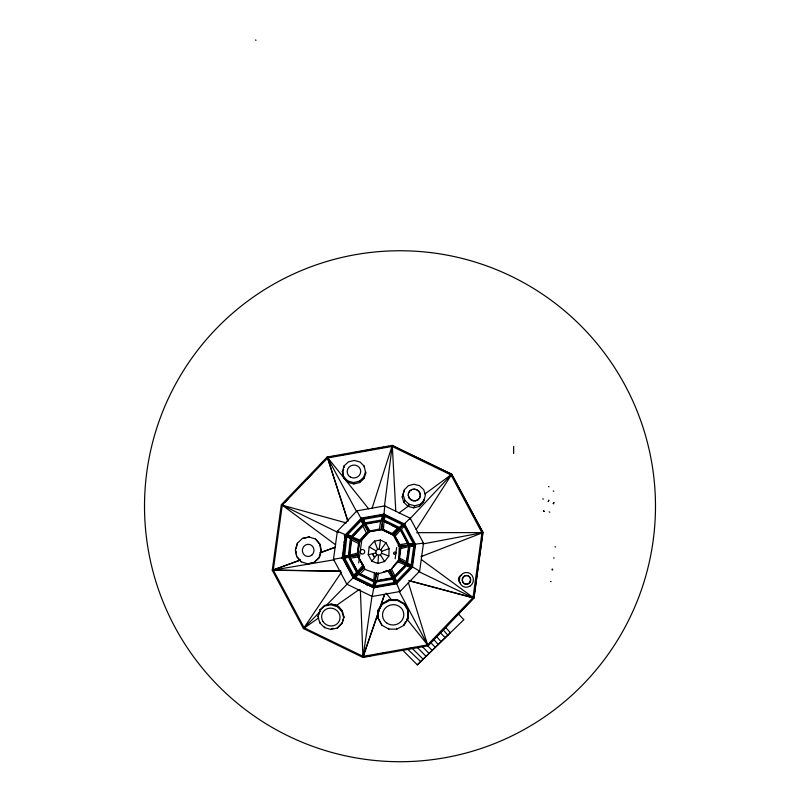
<?xml version="1.0" encoding="UTF-8"?>
<svg xmlns="http://www.w3.org/2000/svg" width="800" height="800" viewBox="0 0 800 800"><rect width="100%" height="100%" fill="white"/><g stroke="black" fill="none" stroke-linecap="round" stroke-linejoin="round"><path stroke-width="1.2" d="M377.91 617.76L378.08 610.08L382.26 603.45L389.32 599.64L397.37 599.68L404.25 603.55L408.11 610.21L408.08 618.71L403.9 625.34L396.85 629.14L388.8 629.11L381.92 625.24L377.91 617.76L381.92 625.24M378.05 618.57L378.08 610.08M408.08 618.71L408.11 610.21M364.47 567.28L353.11 577.81L373.82 587.86L396.48 583.81L412.43 567.22L415.58 544.42L404.73 524.12L384.02 514.08L361.37 518.12L345.41 534.72L342.26 557.51L353.11 577.81L373.86 587.77L375.37 581.56L375.62 573.68M384.76 505.89L384.02 514.08L382.5 520.28L382.16 529.29L393.33 534.61L410.18 518.22L384.76 505.89L356.94 510.86L337.36 531.23L333.49 559.22L346.81 584.14L372.23 596.47L400.05 591.5L419.64 571.13L423.51 543.14L410.18 518.22M388.85 556.08L389.13 548.61L385.97 542.72L380.46 540.04L374.52 541.1L369.19 546.84L368.24 554.7L371.86 561.21L377.92 563.43L384.58 561.53L388.85 556.08L381.56 553.32L380.38 554.75L378.53 555.25L376.85 554.67L375.84 552.96L376.11 550.9L377.59 549.4L379.23 549.12L380.76 549.82L381.64 551.37L381.56 553.32M399.27 546.27L398.78 559.71L390.48 570.3L377.54 573.99L364.9 569.37L357.5 555.39L359.2 541.66L368.8 531.52L381.91 529.57L393.3 535.1L399.27 546.27L398.06 545.44L407.94 545.46M374.42 572.39L373.84 580.39L360.19 573.85L364.9 569.13M377.92 563.43L378.53 555.25M337.36 531.23L345.41 534.72L342.87 557.59L353.08 575.99L357.44 571.93L353.08 575.99M353.98 575.51L344.43 557.61L349.63 557.17L343.53 558.09L349.22 556.96L351.3 538.33L345.41 534.72L351.15 537.77L359.61 540.87L368.12 531.89L356.94 510.86M343.58 556.28L349.47 555.41L343.58 556.28L345.84 536.12L351.39 538.82L345.84 536.12M344.59 556.4L346.85 536.23M348.45 555.29L350.38 538.71M357.87 556.74L359.2 541.66L345.41 534.72M384.36 506.9L392.14 446.43L327.66 457.94L282.26 505.16L273.29 570.05L304.17 627.81L363.11 656.4L427.59 644.88L472.99 597.66L481.96 532.78L451.08 475.01L392.14 446.43M358.71 562.92L361.81 539.42M395.14 558.82L396.63 547.56M379.23 549.12L380.46 540.04M482.67 533.41L474.03 597.44L432.79 640.6M373.54 581.74L358.52 574.45L354.58 577.88L372.86 586.67L373.98 580.82L373.47 584.52M406 564.72L406.34 562.31M419.64 571.13L406.65 563.45L409.21 544.88L423.51 543.14M413.83 545.57L411.04 565.66L412.05 565.8L414.84 545.71L408.93 546.43L414.84 545.71M416.67 532.68L482.99 532.59L473.93 598.12L428.08 645.8L362.96 657.44L303.45 628.57L272.26 570.23L281.32 504.71L327.17 457.02L392.28 445.39L451.8 474.25L482.99 532.59L420.95 556.66M384.05 519.79L385.02 515.18L403.27 524.05L402.82 524.96L384.57 516.1M385.02 515.18L384.32 520.11L399.31 527.46L403.27 524.05M412.05 565.8L407.58 563.1L409.94 546.57M372.23 596.47L374.36 584.19M372.09 595.74L363.11 656.4L384.54 594.53L362.96 657.44L360.37 589.96M373.82 587.86L376.88 572.67M378.49 572.83L377.25 580.5L392.15 577.83L387.94 571L383.21 571.92M382.04 519.83L382.5 517.5M374.89 580.52L376.44 573M382.02 519.95L382.74 516.9M375.05 587.05L376.06 580.96L375.05 587.05L395.03 583.5L392.69 579.11L376.24 581.97M402.21 497.07L404.49 489.62L408.39 485.68L413.87 484.24L419.47 485.68L423.69 489.62L425.39 495L424.11 500.38L423.11 502.45L419.21 506.39L413.72 507.84L408.12 506.39L403.91 502.45L402.21 497.07L404.49 489.62M423.11 502.45L423.87 499.22M384.02 514.08L380.97 529.26L393.3 535.1M318.04 616.61L320.1 609.77L324.78 605.41L331.17 603.99L337.57 605.9L342.25 610.61L343.96 616.87L342.25 623L337.23 628.06L330.83 629.48L324.44 627.58L319.76 622.87L318.04 616.61L320.1 609.77M341.91 623.71L343.96 616.87M342.37 471.41L344.07 465.89L348.42 461.88L354.25 460.45L360 461.99L364.13 466.08L365.77 472.99L364.06 478.51L359.71 482.52L353.88 483.95L348.14 482.41L344.01 478.32L342.37 471.41L344.01 478.32M342.61 472.77L343.63 469.46M364.06 478.51L363.82 477.14L365.52 471.62L365.77 472.99M308.88 536.93L315.57 539.05L320.02 544.18L321.41 550.99L319.34 557.66L314.39 562.4L307.87 563.94L301.18 561.81L296.73 556.68L295.34 549.87L297.41 543.2L302.36 538.46L309.23 536.97L302.36 538.46M296.03 548.81L297.41 543.2M307.87 563.94L314.04 562.35L319 557.61L321.06 550.94L319.68 544.13L315.57 539.05M372.11 508.16L392.28 445.39L395.8 511.43M469.84 582.25A4.39 4.17 -82.1 0 1 462.8 582.2A4.39 4.17 -82.1 0 1 465.9 575.52A4.39 4.17 -82.1 0 1 470.32 581.21L470.08 581.73L470.5 581.24A4.39 4.17 -82.1 0 0 466.08 575.55A4.39 4.17 -82.1 0 0 462.98 582.23A4.39 4.17 -82.1 0 0 470.02 582.27L470.29 580.93M553.54 503.13L553.78 502.61M372.86 586.67L373.31 585.75L355.02 576.96L357.38 574.9M319.76 610.47L324.78 605.41M319.76 622.87L320.1 622.16M324.44 606.12L330.83 604.7L331.17 603.99M324.44 627.58L324.78 626.88M343.62 617.57L341.91 611.31L337.23 606.6L337.57 605.9M341.91 611.31L342.25 610.61M337.23 628.06L342.25 623M403.91 502.45L404.91 500.38L403.21 495M408.12 506.39L409.13 504.32L404.91 500.38M399.31 527.46L398.87 528.38L402.03 525.65M413.72 507.84L414.73 505.77L420.21 504.32L424.11 500.38M419.21 506.39L420.21 504.32M378.23 610.9L382.41 604.26L389.46 600.46L397.51 600.49L404.39 604.36L408.26 611.03M404.36 623.58L405.55 621.68M406.74 619.79L407.94 617.89M416.22 529.55L451.8 474.25L424.9 493.98M341.42 572.25L303.45 628.57L318.68 617.9M380.76 549.82L385.97 542.72M371.86 561.21L376.85 554.67M357.77 555.38L342.39 557.17L353.24 577.47L358.12 573.35L363.68 566.25L360.73 560.82M392.14 534.58L404.73 524.12L399.85 528.24L394.29 535.33L400.2 546.2L415.58 544.42L413.4 544.71M359.6 542.39L369.44 531.8L381.91 529.57M409.64 519.16L451.08 475.01M393.43 566.13L398.54 560.75L407.01 563.85L412.43 567.22L408.53 565.21M284.62 502.43L288.02 498.87M306.82 479.18L312 473.76M319.77 465.63L323.23 462.02M428.56 645.03L431.1 642.37M354.07 576.56L355.68 574.88M350.86 536.46L346.77 534.11L360.84 519.49L362.8 523.09M347.51 534.82L361.58 520.2M351.15 537.77L364.14 524.25M400.05 591.5L394.01 577.36L407.01 563.85M410.34 567.11L396.27 581.73L397 582.44L411.07 567.82L405.87 564.93L411.07 567.82M403.5 525.15L405.17 523.42M406.6 565.64L394.97 577.62L397 582.44M304.17 627.81L320.64 611.09M326.7 604.93L347.5 583.81M346.81 584.14L356.54 574.38M402.93 650.4L417.34 664.85L463.87 619.69L457.83 613.4M417.34 664.85L450.3 632.71L445.43 627.17M343.77 476.96L347.89 481.05L353.64 482.58L359.47 481.15L363.82 477.14M359.12 571.92L364.35 567.47L361.5 562.43M398.99 512.98L408.95 505.67M335.95 605.8L359.31 589.44M454.49 617.07L456.5 615.78M409.23 543.94L408.33 544.42L414.44 543.5L404.89 525.6L401.43 529.17L409.23 543.94L414.44 543.5M300.29 560L272.26 570.23L340.86 571.2L273.29 570.05L300.2 560.14M320.1 552.82L335.32 547.21L320.15 552.75M381.64 551.37L389.13 548.61M349.22 556.96L357.83 554.26L359.11 541.96L351.3 538.33M409.21 544.88L400.54 547.35L398.93 559.62L406.65 563.45M368.24 554.7L375.84 552.96M331.17 628.78L333.31 628.3M333.49 559.22L357.5 555.39L360.35 560.42M422.88 543.94L482.99 532.59M385.39 571.09L389.04 570.41L394.07 577.89L396.48 583.81L395.48 581.89M328.74 457.28L331.14 456.84M333.54 456.41L335.94 455.97M341.93 454.88L344.33 454.44M346.73 454.01L349.13 453.57M355.13 452.48L357.52 452.04M359.92 451.61L362.32 451.17M364.72 450.74L375.51 448.77M377.91 448.34L383.91 447.25M386.31 446.81L388.7 446.37M363.79 656.81L366.19 656.38M368.59 655.94L370.99 655.5M376.99 654.41L379.39 653.98M381.78 653.54L384.18 653.1M408.17 648.74L410.57 648.3M362.82 518.43L382.8 514.88L381.61 519.97L365.15 522.83L362.82 518.43L365.33 523.83L365.15 522.83M363 519.44L382.97 515.88M375.62 581.19L394.07 577.89M374.87 586.05L394.85 582.49L393.1 579.2M273.29 570.05L334.62 559.71M341.77 558.26L344.14 557.99M555.01 546.81L555.64 546.89M553.57 557.93L554.19 558.01M552.11 569.14L552.73 569.22M552.01 569.89L552.63 569.97M550.49 581.51L551.12 581.59M407.58 563.1L406.57 562.96L410.14 565.12M296.73 556.68L295.92 551.05M301.18 561.81L297.81 557.59M409.13 504.32L414.73 505.77M335.69 544.88L282.26 505.16L346.32 522.96M330.83 604.7L337.23 606.6M369.44 531.8L363.78 524.04L361.37 518.12M548.5 486.54L549.05 486.8M553.23 490.99L553.78 491.25M548.52 500.15L549.08 500.41M553.53 502.49L554.09 502.75M553.05 503.53L553.7 503.84M542.72 498.86L543.38 499.17M548 501.25L548.66 501.56M549.14 511.87L549.79 512.18M543.68 511L544.34 511.31M543.4 510.96L544.07 511.27M255.44 40L256.02 40.28M392.3 445.72L451.62 474.25L482.83 532.21M419.08 571.78L472.99 597.66L408.82 580.6L473.93 598.12L421.67 559.76M358.47 573.45L375.37 581.56M382.5 520.28L399.36 528.46M386.73 522.92L382.23 520.74L363.78 524.04L351.15 537.82L349.04 556.39L358.25 572.66M392.35 525.65L399.1 528.92M346.77 534.11L351.24 536.29L362.87 524.31L360.84 519.49M282.26 505.16L338.36 532.64M369.19 546.84L376.11 550.9M344.25 535.44L346.22 536.64M398.51 558.99L405.6 563.71M407.51 649.1L420.65 661.55M411.91 648.01L423.04 659.17M417.41 647.55L425.97 656.25M439.92 632.28L445.15 637.66M430.96 642.89L435.18 647.23M426.94 645.03L432.03 650.28M422.05 646.28L428.89 653.33M436.26 636.26L441.04 641.6M442.87 629.54L447.79 635.13M434.14 639.9L438.11 644.42M368.64 508.8L327.17 457.02L347.94 521.27L327.66 457.94L356.71 511.84M386.12 593.15L391.51 599.87M406.85 619.01L427.59 644.88L408.35 582.63M343.91 541.76L345.22 543.87M380.38 554.75L384.58 561.53M358.36 556.47L359.55 558.64M403.99 526.08L413.54 543.98M399.85 528.24L408.69 544.77M349.28 556.81L358.12 573.35M399.01 590.96L427.59 644.88M348.74 557.65L356.54 572.41M390.03 569.73L394.01 577.36M366.38 583.46L367.36 585.63M394.64 577.88L395.86 580.77M389.78 569.52L392.97 577.11M374.52 541.1L377.59 549.4M404.25 603.55L404.39 604.36M403.76 624.52L403.9 625.34M397.37 599.68L397.51 600.49M396.7 628.33L396.85 629.14M389.32 599.64L389.46 600.46M364.13 466.08L364.37 467.44M388.65 628.29L388.8 629.11M382.26 603.45L382.41 604.26M359.47 481.15L359.71 482.52M353.64 482.58L353.88 483.95M347.89 481.05L348.14 482.41M344.07 465.89L344.32 467.25M478.02 562.37L478.43 564.82M513.66 446.43L513.66 453.45M386.1 601.74A10.66 10.14 -10.1 0 1 390.35 599.95L393.13 599.77A10.66 10.14 -10.1 0 1 395.84 600.28M332.42 604.38A9.32 8.86 25.9 0 1 341.51 611.13M460.29 583.03A4.39 4.17 -82.1 0 1 461.78 575.07M384.02 521.46L383.41 529.46L392.13 533.53L397.64 528.06L384.02 521.46M358.5 543.45L357.57 553.03L349.83 555.13L351.49 540.09L358.5 543.45M400.76 548.58L399.58 558.14L406.5 561.69L408.56 546.69L400.76 548.58M380.6 521.43L379.36 529.1L369.91 530.93L365.7 524.1L380.6 521.43M362.78 565.39L357.58 571.5L350.44 558.15L358.12 556.96L362.78 565.39M400.39 530.09L395.19 536.2L399.85 544.62L407.53 543.43L400.39 530.09M366.42 533.02L359.85 540.06L352.43 537L362.92 526.08L366.42 533.02M397.99 561.88L391.42 568.91L394.93 575.85L405.41 564.93L397.99 561.88M372.74 554.16L374.39 557.17L372.74 554.16M350.41 477.09A6.78 6.46 -10.1 0 0 360.71 471.58A6.78 6.46 -10.1 0 0 350.72 465.89A6.78 6.46 -10.1 0 0 350.41 477.09M312.04 554.93A6.12 5.83 -82.1 0 0 310.04 544.58A6.12 5.83 -82.1 0 0 302.46 551.69A6.12 5.83 -82.1 0 0 312.04 554.93M322.97 621.44A9.32 8.86 25.9 0 0 338.95 621.65A9.32 8.86 25.9 0 0 330.6 608.12A9.32 8.86 25.9 0 0 322.97 621.44M387.12 623.29A10.66 10.14 -10.1 0 0 403.77 615.45A10.66 10.14 -10.1 0 0 388.59 605.73A10.66 10.14 -10.1 0 0 387.12 623.29M469.8 586.27A7.4 7.04 -82.1 0 0 469.97 573.46A7.4 7.04 -82.1 0 0 459.32 579.87A7.4 7.04 -82.1 0 0 469.8 586.27M409.09 497.79A6.11 5.81 25.9 0 0 419.57 498.08A6.11 5.81 25.9 0 0 414.24 489.13A6.11 5.81 25.9 0 0 409.09 497.79A6.11 5.81 25.9 0 0 419.56 498.1A6.11 5.81 25.9 0 0 414.24 489.15A6.11 5.81 25.9 0 0 409.08 497.8M361.32 553.73A2.27 2.27 0 0 0 364.73 551.76A2.27 2.27 0 0 0 361.32 549.79A2.27 2.27 0 0 0 361.32 553.73M394.2 554.16A1.12 1.12 0 0 0 395.89 553.19A1.12 1.12 0 0 0 394.2 552.22A1.12 1.12 0 0 0 394.2 554.16M241.46 706.58A255.49 255.49 0 0 0 652.77 543.36A255.49 255.49 0 0 0 305.77 268.76A255.49 255.49 0 0 0 241.46 706.58"/></g></svg>
